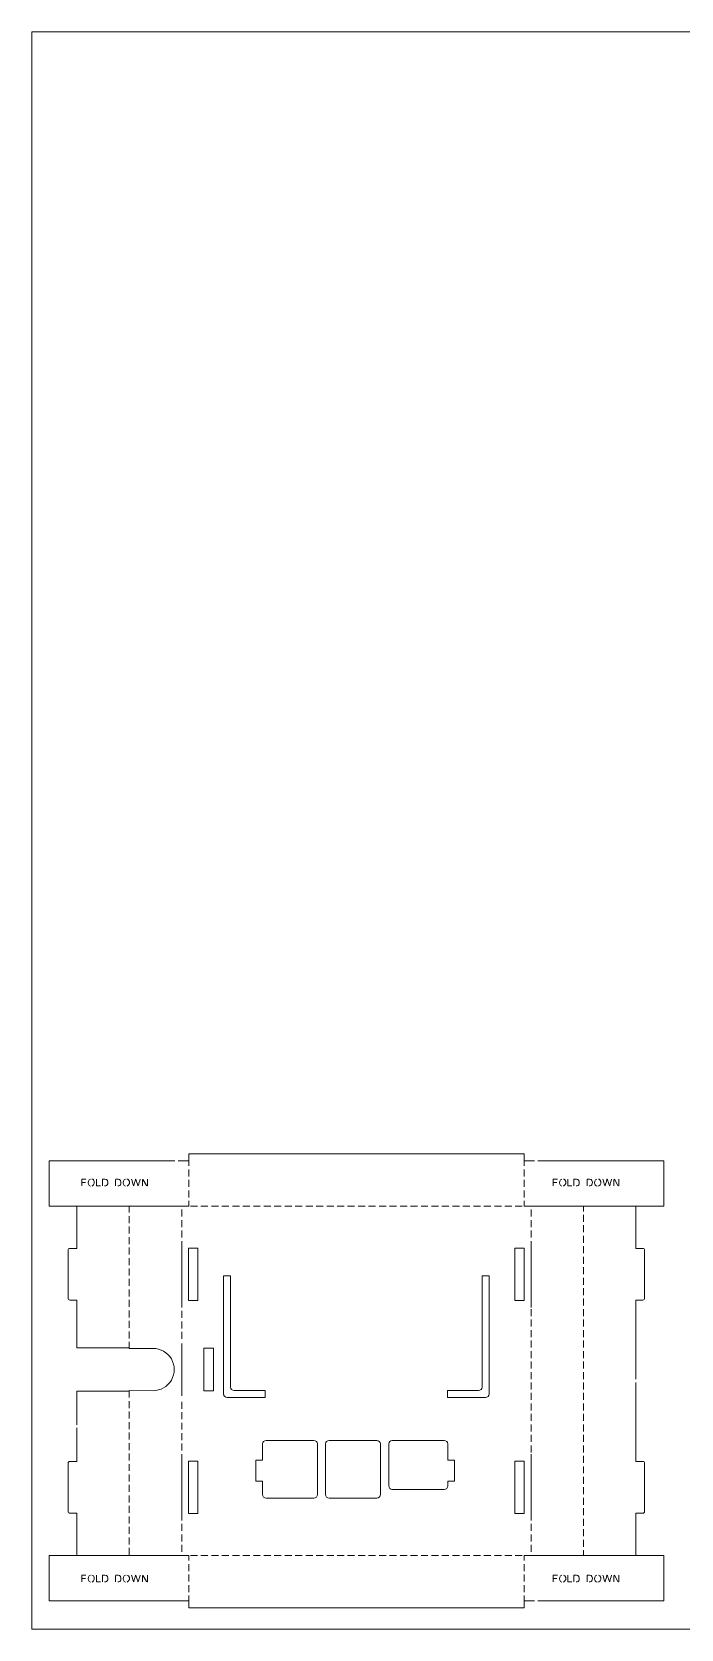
# Model space of a CAD drawing. Header units: inches. Extents: x -9 to 103, y -37 to 9.
# Drawn here: x -9 to 9.58, y -36.72 to 9 of the extents above; entities that cross this region are included whole.
import ezdxf

# ---------------------------------------------------------------- set-up
doc = ezdxf.new("R2010")
doc.units = ezdxf.units.IN
doc.header["$MEASUREMENT"] = 0
doc.layers.add('Layer 2', color=7, linetype='Continuous', true_color=0xffffff)

msp = doc.modelspace()

# ---------------------------------------------------------------- linework, layer by layer
at = {"layer": 'Layer 2', "color": 1, "lineweight": 0, "true_color": 0xff0000}
msp.add_lwpolyline([(-9, -36.72), (36.72, -36.72), (36.72, 9), (-9, 9), (-9, -36.72)], close=True, dxfattribs=at)
for points in [[(-8.51, -23.313), (-8.51, -23.313), (-4.91, -23.313), (-4.91, -23.313)], [(-8.51, -24.612), (-8.51, -24.612), (-8.51, -23.313), (-8.51, -23.313)], [(-4.81, -23.313), (-4.81, -23.313), (-4.51, -23.313), (-4.51, -23.313)], [(-4.51, -23.313), (-4.51, -23.313), (-4.51, -23.112), (-4.51, -23.112)], [(-4.51, -23.112), (-4.51, -23.112), (5.088, -23.112), (5.088, -23.112)], [(-4.51, -23.462), (-4.51, -23.462), (-4.51, -23.313), (-4.51, -23.313)], [(5.088, -23.312), (5.088, -23.312), (5.088, -23.112), (5.088, -23.112)], [(5.088, -23.462), (5.088, -23.462), (5.088, -23.313), (5.088, -23.313)], [(5.088, -23.313), (5.088, -23.313), (5.387, -23.313), (5.387, -23.313)], [(5.488, -23.313), (5.488, -23.313), (9.087, -23.313), (9.087, -23.313)], [(9.087, -23.313), (9.087, -23.313), (9.087, -24.612), (9.087, -24.612)], [(-4.51, -23.762), (-4.51, -23.762), (-4.51, -23.562), (-4.51, -23.562)], [(5.088, -23.762), (5.088, -23.762), (5.088, -23.562), (5.088, -23.562)], [(-7.469, -23.935), (-7.5, -23.935), (-7.531, -23.935), (-7.562, -23.935)], [(-4.51, -24.062), (-4.51, -24.062), (-4.51, -23.862), (-4.51, -23.862)], [(-4.51, -24.362), (-4.51, -24.362), (-4.51, -24.162), (-4.51, -24.162)], [(5.088, -24.062), (5.088, -24.062), (5.088, -23.862), (5.088, -23.862)], [(5.088, -24.362), (5.088, -24.362), (5.088, -24.162), (5.088, -24.162)], [(6.027, -23.935), (5.996, -23.935), (5.965, -23.935), (5.934, -23.935)], [(-8.51, -24.612), (-8.51, -24.612), (-4.51, -24.612), (-4.51, -24.612)], [(-7.713, -24.612), (-7.713, -24.612), (-7.713, -25.822), (-7.713, -25.822)], [(-6.213, -24.799), (-6.213, -24.799), (-6.213, -24.612), (-6.213, -24.612)], [(-6.21, -24.612), (-6.21, -24.612), (-6.211, -24.612), (-6.211, -24.612)], [(-4.51, -24.612), (-4.51, -24.612), (-4.51, -24.462), (-4.51, -24.462)], [(-4.461, -24.612), (-4.461, -24.612), (-4.261, -24.612), (-4.261, -24.612)], [(-4.161, -24.612), (-4.161, -24.612), (-3.961, -24.612), (-3.961, -24.612)], [(-3.861, -24.612), (-3.861, -24.612), (-3.661, -24.612), (-3.661, -24.612)], [(-3.561, -24.612), (-3.561, -24.612), (-3.361, -24.612), (-3.361, -24.612)], [(-3.261, -24.612), (-3.261, -24.612), (-3.061, -24.612), (-3.061, -24.612)], [(-2.961, -24.612), (-2.961, -24.612), (-2.761, -24.612), (-2.761, -24.612)], [(-2.661, -24.612), (-2.661, -24.612), (-2.461, -24.612), (-2.461, -24.612)], [(-2.361, -24.612), (-2.361, -24.612), (-2.161, -24.612), (-2.161, -24.612)], [(-2.061, -24.612), (-2.061, -24.612), (-1.861, -24.612), (-1.861, -24.612)], [(-1.761, -24.612), (-1.761, -24.612), (-1.561, -24.612), (-1.561, -24.612)], [(-1.461, -24.612), (-1.461, -24.612), (-1.261, -24.612), (-1.261, -24.612)], [(-1.161, -24.612), (-1.161, -24.612), (-0.961, -24.612), (-0.961, -24.612)], [(-0.861, -24.612), (-0.861, -24.612), (-0.661, -24.612), (-0.661, -24.612)], [(-0.561, -24.612), (-0.561, -24.612), (-0.361, -24.612), (-0.361, -24.612)], [(-0.261, -24.612), (-0.261, -24.612), (-0.061, -24.612), (-0.061, -24.612)], [(0.039, -24.612), (0.039, -24.612), (0.239, -24.612), (0.239, -24.612)], [(0.339, -24.612), (0.339, -24.612), (0.539, -24.612), (0.539, -24.612)], [(0.639, -24.612), (0.639, -24.612), (0.839, -24.612), (0.839, -24.612)], [(0.939, -24.612), (0.939, -24.612), (1.139, -24.612), (1.139, -24.612)], [(1.239, -24.612), (1.239, -24.612), (1.439, -24.612), (1.439, -24.612)], [(1.539, -24.612), (1.539, -24.612), (1.739, -24.612), (1.739, -24.612)], [(1.839, -24.612), (1.839, -24.612), (2.039, -24.612), (2.039, -24.612)], [(2.139, -24.612), (2.139, -24.612), (2.339, -24.612), (2.339, -24.612)], [(2.439, -24.612), (2.439, -24.612), (2.639, -24.612), (2.639, -24.612)], [(2.739, -24.612), (2.739, -24.612), (2.939, -24.612), (2.939, -24.612)], [(3.039, -24.612), (3.039, -24.612), (3.239, -24.612), (3.239, -24.612)], [(3.339, -24.612), (3.339, -24.612), (3.539, -24.612), (3.539, -24.612)], [(3.639, -24.612), (3.639, -24.612), (3.839, -24.612), (3.839, -24.612)], [(3.939, -24.612), (3.939, -24.612), (4.139, -24.612), (4.139, -24.612)], [(4.239, -24.612), (4.239, -24.612), (4.439, -24.612), (4.439, -24.612)], [(4.539, -24.612), (4.539, -24.612), (4.739, -24.612), (4.739, -24.612)], [(4.839, -24.612), (4.839, -24.612), (5.039, -24.612), (5.039, -24.612)], [(5.088, -24.612), (5.088, -24.612), (5.088, -24.462), (5.088, -24.462)], [(5.088, -24.612), (5.088, -24.612), (9.087, -24.612), (9.087, -24.612)], [(6.787, -24.612), (6.787, -24.612), (6.788, -24.612), (6.788, -24.612)], [(6.79, -24.762), (6.79, -24.762), (6.79, -24.612), (6.79, -24.612)], [(8.29, -24.612), (8.29, -24.612), (8.29, -25.822), (8.29, -25.822)], [(-6.213, -25.099), (-6.213, -25.099), (-6.213, -24.899), (-6.213, -24.899)], [(-4.711, -24.912), (-4.711, -24.912), (-4.711, -24.712), (-4.711, -24.712)], [(-4.711, -25.212), (-4.711, -25.212), (-4.711, -25.012), (-4.711, -25.012)], [(5.289, -24.912), (5.289, -24.912), (5.289, -24.712), (5.289, -24.712)], [(5.289, -25.212), (5.289, -25.212), (5.289, -25.012), (5.289, -25.012)], [(6.79, -25.062), (6.79, -25.062), (6.79, -24.862), (6.79, -24.862)], [(-6.213, -25.399), (-6.213, -25.399), (-6.213, -25.199), (-6.213, -25.199)], [(-6.213, -25.699), (-6.213, -25.699), (-6.213, -25.499), (-6.213, -25.499)], [(-4.711, -25.512), (-4.711, -25.512), (-4.711, -25.312), (-4.711, -25.312)], [(5.289, -25.512), (5.289, -25.512), (5.289, -25.312), (5.289, -25.312)], [(6.79, -25.362), (6.79, -25.362), (6.79, -25.162), (6.79, -25.162)], [(6.79, -25.662), (6.79, -25.662), (6.79, -25.462), (6.79, -25.462)], [(-7.963, -27.252), (-7.963, -27.252), (-7.963, -25.872), (-7.963, -25.872)], [(-7.913, -25.822), (-7.913, -25.822), (-7.713, -25.822), (-7.713, -25.822)], [(-6.213, -25.999), (-6.213, -25.999), (-6.213, -25.799), (-6.213, -25.799)], [(-4.711, -25.612), (-4.711, -25.612), (-4.711, -27.512), (-4.711, -27.512)], [(-4.25, -25.812), (-4.25, -25.812), (-4.52, -25.812), (-4.52, -25.812)], [(-4.52, -25.812), (-4.52, -25.812), (-4.52, -27.312), (-4.52, -27.312)], [(-4.25, -27.312), (-4.25, -27.312), (-4.25, -25.812), (-4.25, -25.812)], [(5.097, -25.812), (5.097, -25.812), (4.827, -25.812), (4.827, -25.812)], [(4.827, -27.312), (4.827, -27.312), (4.827, -25.812), (4.827, -25.812)], [(5.097, -25.812), (5.097, -25.812), (5.097, -27.312), (5.097, -27.312)], [(5.289, -25.612), (5.289, -25.612), (5.289, -27.512), (5.289, -27.512)], [(6.79, -25.962), (6.79, -25.962), (6.79, -25.762), (6.79, -25.762)], [(8.489, -25.822), (8.489, -25.822), (8.29, -25.822), (8.29, -25.822)], [(8.54, -27.252), (8.54, -27.252), (8.54, -25.872), (8.54, -25.872)], [(-6.213, -26.299), (-6.213, -26.299), (-6.213, -26.099), (-6.213, -26.099)], [(-6.213, -26.599), (-6.213, -26.599), (-6.213, -26.399), (-6.213, -26.399)], [(6.79, -26.262), (6.79, -26.262), (6.79, -26.062), (6.79, -26.062)], [(6.79, -26.562), (6.79, -26.562), (6.79, -26.362), (6.79, -26.362)], [(-6.213, -26.899), (-6.213, -26.899), (-6.213, -26.699), (-6.213, -26.699)], [(-3.511, -26.612), (-3.511, -26.612), (-3.311, -26.612), (-3.311, -26.612)], [(-3.511, -26.612), (-3.511, -26.612), (-3.511, -29.991), (-3.511, -29.991)], [(-3.311, -29.791), (-3.311, -29.791), (-3.311, -26.612), (-3.311, -26.612)], [(3.889, -26.612), (3.889, -26.612), (4.088, -26.612), (4.088, -26.612)], [(3.889, -26.612), (3.889, -26.612), (3.889, -29.791), (3.889, -29.791)], [(4.088, -29.991), (4.088, -29.991), (4.088, -26.612), (4.088, -26.612)], [(6.79, -26.862), (6.79, -26.862), (6.79, -26.662), (6.79, -26.662)], [(6.79, -27.162), (6.79, -27.162), (6.79, -26.962), (6.79, -26.962)], [(-7.713, -27.302), (-7.713, -27.302), (-7.913, -27.302), (-7.913, -27.302)], [(-7.713, -27.302), (-7.713, -27.302), (-7.713, -28.674), (-7.713, -28.674)], [(-6.213, -27.199), (-6.213, -27.199), (-6.213, -26.999), (-6.213, -26.999)], [(-6.213, -27.499), (-6.213, -27.499), (-6.213, -27.299), (-6.213, -27.299)], [(-4.52, -27.312), (-4.52, -27.312), (-4.25, -27.312), (-4.25, -27.312)], [(4.827, -27.312), (4.827, -27.312), (5.097, -27.312), (5.097, -27.312)], [(6.79, -27.462), (6.79, -27.462), (6.79, -27.262), (6.79, -27.262)], [(8.29, -27.302), (8.29, -27.302), (8.29, -29.562), (8.29, -29.562)], [(8.29, -27.302), (8.29, -27.302), (8.489, -27.302), (8.489, -27.302)], [(-6.213, -27.799), (-6.213, -27.799), (-6.213, -27.599), (-6.213, -27.599)], [(-4.711, -27.812), (-4.711, -27.812), (-4.711, -27.612), (-4.711, -27.612)], [(5.289, -27.762), (5.289, -27.762), (5.289, -27.562), (5.289, -27.562)], [(5.289, -28.062), (5.289, -28.062), (5.289, -27.862), (5.289, -27.862)], [(6.79, -27.762), (6.79, -27.762), (6.79, -27.562), (6.79, -27.562)], [(6.79, -28.062), (6.79, -28.062), (6.79, -27.862), (6.79, -27.862)], [(-6.213, -28.099), (-6.213, -28.099), (-6.213, -27.899), (-6.213, -27.899)], [(-6.213, -28.399), (-6.213, -28.399), (-6.213, -28.199), (-6.213, -28.199)], [(-4.711, -28.112), (-4.711, -28.112), (-4.711, -27.912), (-4.711, -27.912)], [(-4.711, -28.412), (-4.711, -28.412), (-4.711, -28.212), (-4.711, -28.212)], [(5.289, -28.362), (5.289, -28.362), (5.289, -28.162), (5.289, -28.162)], [(6.79, -28.362), (6.79, -28.362), (6.79, -28.162), (6.79, -28.162)], [(-6.213, -28.674), (-6.213, -28.674), (-7.713, -28.674), (-7.713, -28.674)], [(-6.213, -28.686), (-6.213, -28.686), (-6.213, -28.499), (-6.213, -28.499)], [(-5.531, -28.686), (-5.531, -28.686), (-6.213, -28.686), (-6.213, -28.686)], [(-4.711, -30.041), (-4.711, -30.041), (-4.711, -28.541), (-4.711, -28.541)], [(-4.074, -28.681), (-4.074, -28.681), (-4.074, -29.901), (-4.074, -29.901)], [(-4.074, -28.681), (-4.074, -28.681), (-3.799, -28.681), (-3.799, -28.681)], [(-3.799, -28.681), (-3.799, -28.681), (-3.799, -29.901), (-3.799, -29.901)], [(5.289, -28.662), (5.289, -28.662), (5.289, -28.462), (5.289, -28.462)], [(5.289, -28.962), (5.289, -28.962), (5.289, -28.762), (5.289, -28.762)], [(6.79, -28.662), (6.79, -28.662), (6.79, -28.462), (6.79, -28.462)], [(6.79, -28.962), (6.79, -28.962), (6.79, -28.762), (6.79, -28.762)], [(5.289, -29.262), (5.289, -29.262), (5.289, -29.062), (5.289, -29.062)], [(6.79, -29.262), (6.79, -29.262), (6.79, -29.062), (6.79, -29.062)], [(5.289, -29.562), (5.289, -29.562), (5.289, -29.362), (5.289, -29.362)], [(5.289, -29.862), (5.289, -29.862), (5.289, -29.662), (5.289, -29.662)], [(6.79, -29.562), (6.79, -29.562), (6.79, -29.362), (6.79, -29.362)], [(6.79, -29.862), (6.79, -29.862), (6.79, -29.662), (6.79, -29.662)], [(8.29, -29.662), (8.29, -29.662), (8.29, -31.922), (8.29, -31.922)], [(-7.712, -29.909), (-7.712, -29.909), (-7.712, -30.872), (-7.712, -30.872)], [(-7.712, -29.909), (-7.712, -29.909), (-6.213, -29.909), (-6.213, -29.909)], [(-6.213, -29.895), (-6.213, -29.895), (-5.531, -29.896), (-5.531, -29.896)], [(-6.213, -30.095), (-6.213, -30.095), (-6.213, -29.895), (-6.213, -29.895)], [(-3.799, -29.901), (-3.799, -29.901), (-4.074, -29.901), (-4.074, -29.901)], [(-3.511, -29.991), (-3.511, -30.046), (-3.467, -30.091), (-3.411, -30.091)], [(-2.32, -30.091), (-2.32, -30.091), (-3.411, -30.091), (-3.411, -30.091)], [(-3.311, -29.791), (-3.311, -29.846), (-3.267, -29.891), (-3.211, -29.891)], [(-3.211, -29.891), (-3.211, -29.891), (-2.32, -29.891), (-2.32, -29.891)], [(-2.32, -30.091), (-2.32, -30.091), (-2.32, -29.891), (-2.32, -29.891)], [(2.897, -29.891), (2.897, -29.891), (3.789, -29.891), (3.789, -29.891)], [(2.897, -29.891), (2.897, -29.891), (2.897, -30.091), (2.897, -30.091)], [(3.989, -30.091), (3.989, -30.091), (2.897, -30.091), (2.897, -30.091)], [(3.789, -29.891), (3.844, -29.891), (3.889, -29.846), (3.889, -29.791)], [(3.989, -30.091), (4.044, -30.091), (4.088, -30.046), (4.088, -29.991)], [(5.289, -30.162), (5.289, -30.162), (5.289, -29.962), (5.289, -29.962)], [(6.79, -30.162), (6.79, -30.162), (6.79, -29.962), (6.79, -29.962)], [(-6.213, -30.395), (-6.213, -30.395), (-6.213, -30.195), (-6.213, -30.195)], [(-6.213, -30.695), (-6.213, -30.695), (-6.213, -30.495), (-6.213, -30.495)], [(-4.711, -30.412), (-4.711, -30.412), (-4.711, -30.212), (-4.711, -30.212)], [(-4.711, -30.712), (-4.711, -30.712), (-4.711, -30.512), (-4.711, -30.512)], [(5.289, -30.462), (5.289, -30.462), (5.289, -30.262), (5.289, -30.262)], [(5.289, -30.762), (5.289, -30.762), (5.289, -30.562), (5.289, -30.562)], [(6.79, -30.462), (6.79, -30.462), (6.79, -30.262), (6.79, -30.262)], [(6.79, -30.762), (6.79, -30.762), (6.79, -30.562), (6.79, -30.562)], [(-7.712, -30.959), (-7.712, -30.959), (-7.712, -31.922), (-7.712, -31.922)], [(-6.213, -30.995), (-6.213, -30.995), (-6.213, -30.795), (-6.213, -30.795)], [(-4.711, -31.012), (-4.711, -31.012), (-4.711, -30.812), (-4.711, -30.812)], [(5.289, -31.062), (5.289, -31.062), (5.289, -30.862), (5.289, -30.862)], [(6.79, -31.062), (6.79, -31.062), (6.79, -30.862), (6.79, -30.862)], [(-6.213, -31.295), (-6.213, -31.295), (-6.213, -31.095), (-6.213, -31.095)], [(-6.213, -31.595), (-6.213, -31.595), (-6.213, -31.395), (-6.213, -31.395)], [(-4.711, -31.312), (-4.711, -31.312), (-4.711, -31.112), (-4.711, -31.112)], [(-4.711, -31.612), (-4.711, -31.612), (-4.711, -31.412), (-4.711, -31.412)], [(-2.396, -31.42), (-2.396, -31.42), (-2.396, -31.882), (-2.396, -31.882)], [(-2.296, -31.32), (-2.296, -31.32), (-0.926, -31.32), (-0.926, -31.32)], [(-0.826, -32.87), (-0.826, -32.87), (-0.826, -31.42), (-0.826, -31.42)], [(-0.595, -31.42), (-0.595, -31.42), (-0.595, -32.87), (-0.595, -32.87)], [(-0.495, -31.32), (-0.495, -31.32), (0.875, -31.32), (0.875, -31.32)], [(0.975, -32.87), (0.975, -32.87), (0.975, -31.42), (0.975, -31.42)], [(1.316, -31.322), (1.261, -31.322), (1.216, -31.367), (1.216, -31.422)], [(1.216, -31.422), (1.216, -31.422), (1.216, -32.622), (1.216, -32.622)], [(1.316, -31.322), (1.316, -31.322), (2.804, -31.322), (2.804, -31.322)], [(2.904, -31.422), (2.904, -31.367), (2.86, -31.322), (2.804, -31.322)], [(2.904, -31.882), (2.904, -31.882), (2.904, -31.422), (2.904, -31.422)], [(5.289, -31.362), (5.289, -31.362), (5.289, -31.162), (5.289, -31.162)], [(5.289, -31.662), (5.289, -31.662), (5.289, -31.462), (5.289, -31.462)], [(6.79, -31.362), (6.79, -31.362), (6.79, -31.162), (6.79, -31.162)], [(6.79, -31.662), (6.79, -31.662), (6.79, -31.462), (6.79, -31.462)], [(-7.962, -33.352), (-7.962, -33.352), (-7.962, -31.972), (-7.962, -31.972)], [(-7.912, -31.922), (-7.912, -31.922), (-7.712, -31.922), (-7.712, -31.922)], [(-6.213, -31.895), (-6.213, -31.895), (-6.213, -31.695), (-6.213, -31.695)], [(-6.213, -32.195), (-6.213, -32.195), (-6.213, -31.995), (-6.213, -31.995)], [(-4.711, -31.712), (-4.711, -31.712), (-4.711, -33.612), (-4.711, -33.612)], [(-4.25, -31.912), (-4.25, -31.912), (-4.52, -31.912), (-4.52, -31.912)], [(-4.52, -33.412), (-4.52, -33.412), (-4.52, -31.912), (-4.52, -31.912)], [(-4.25, -33.412), (-4.25, -33.412), (-4.25, -31.912), (-4.25, -31.912)], [(-2.589, -31.882), (-2.589, -31.882), (-2.589, -32.485), (-2.589, -32.485)], [(-2.589, -31.882), (-2.589, -31.882), (-2.396, -31.882), (-2.396, -31.882)], [(2.904, -31.882), (2.904, -31.882), (3.097, -31.882), (3.097, -31.882)], [(3.097, -32.485), (3.097, -32.485), (3.097, -31.882), (3.097, -31.882)], [(5.097, -31.912), (5.097, -31.912), (4.827, -31.912), (4.827, -31.912)], [(4.827, -33.412), (4.827, -33.412), (4.827, -31.912), (4.827, -31.912)], [(5.097, -31.912), (5.097, -31.912), (5.097, -33.412), (5.097, -33.412)], [(5.289, -31.712), (5.289, -31.712), (5.289, -33.612), (5.289, -33.612)], [(6.79, -31.962), (6.79, -31.962), (6.79, -31.762), (6.79, -31.762)], [(8.489, -31.922), (8.489, -31.922), (8.29, -31.922), (8.29, -31.922)], [(8.54, -33.352), (8.54, -33.352), (8.54, -31.972), (8.54, -31.972)], [(-6.213, -32.495), (-6.213, -32.495), (-6.213, -32.295), (-6.213, -32.295)], [(6.79, -32.262), (6.79, -32.262), (6.79, -32.062), (6.79, -32.062)], [(6.79, -32.562), (6.79, -32.562), (6.79, -32.362), (6.79, -32.362)], [(-6.213, -32.795), (-6.213, -32.795), (-6.213, -32.595), (-6.213, -32.595)], [(-6.213, -33.095), (-6.213, -33.095), (-6.213, -32.895), (-6.213, -32.895)], [(-2.396, -32.485), (-2.396, -32.485), (-2.589, -32.485), (-2.589, -32.485)], [(-2.396, -32.485), (-2.396, -32.485), (-2.396, -32.87), (-2.396, -32.87)], [(1.216, -32.622), (1.216, -32.677), (1.261, -32.722), (1.316, -32.722)], [(2.804, -32.722), (2.804, -32.722), (1.316, -32.722), (1.316, -32.722)], [(2.804, -32.722), (2.86, -32.722), (2.904, -32.677), (2.904, -32.622)], [(2.904, -32.622), (2.904, -32.622), (2.904, -32.485), (2.904, -32.485)], [(3.097, -32.485), (3.097, -32.485), (2.904, -32.485), (2.904, -32.485)], [(6.79, -32.862), (6.79, -32.862), (6.79, -32.662), (6.79, -32.662)], [(-6.213, -33.395), (-6.213, -33.395), (-6.213, -33.195), (-6.213, -33.195)], [(-0.926, -32.97), (-0.926, -32.97), (-2.296, -32.97), (-2.296, -32.97)], [(0.875, -32.97), (0.875, -32.97), (-0.495, -32.97), (-0.495, -32.97)], [(6.79, -33.162), (6.79, -33.162), (6.79, -32.962), (6.79, -32.962)], [(6.79, -33.462), (6.79, -33.462), (6.79, -33.262), (6.79, -33.262)], [(-7.712, -33.402), (-7.712, -33.402), (-7.912, -33.402), (-7.912, -33.402)], [(-7.712, -33.402), (-7.712, -33.402), (-7.712, -34.612), (-7.712, -34.612)], [(-6.213, -33.695), (-6.213, -33.695), (-6.213, -33.495), (-6.213, -33.495)], [(-6.213, -33.995), (-6.213, -33.995), (-6.213, -33.795), (-6.213, -33.795)], [(-4.711, -33.912), (-4.711, -33.912), (-4.711, -33.712), (-4.711, -33.712)], [(-4.52, -33.412), (-4.52, -33.412), (-4.25, -33.412), (-4.25, -33.412)], [(4.827, -33.412), (4.827, -33.412), (5.097, -33.412), (5.097, -33.412)], [(5.289, -33.912), (5.289, -33.912), (5.289, -33.712), (5.289, -33.712)], [(6.79, -33.762), (6.79, -33.762), (6.79, -33.562), (6.79, -33.562)], [(8.289, -33.402), (8.289, -33.402), (8.289, -34.612), (8.289, -34.612)], [(8.289, -33.402), (8.289, -33.402), (8.489, -33.402), (8.489, -33.402)], [(-6.213, -34.295), (-6.213, -34.295), (-6.213, -34.095), (-6.213, -34.095)], [(-4.711, -34.212), (-4.711, -34.212), (-4.711, -34.012), (-4.711, -34.012)], [(5.289, -34.212), (5.289, -34.212), (5.289, -34.012), (5.289, -34.012)], [(6.79, -34.062), (6.79, -34.062), (6.79, -33.862), (6.79, -33.862)], [(6.79, -34.362), (6.79, -34.362), (6.79, -34.162), (6.79, -34.162)], [(-8.51, -34.612), (-8.51, -34.612), (-4.51, -34.612), (-4.51, -34.612)], [(-8.51, -34.612), (-8.51, -34.612), (-8.51, -35.911), (-8.51, -35.911)], [(-6.213, -34.595), (-6.213, -34.595), (-6.213, -34.395), (-6.213, -34.395)], [(-4.712, -34.612), (-4.712, -34.612), (-4.711, -34.612), (-4.711, -34.612)], [(-4.711, -34.512), (-4.711, -34.512), (-4.711, -34.312), (-4.711, -34.312)], [(-4.51, -34.761), (-4.51, -34.761), (-4.51, -34.612), (-4.51, -34.612)], [(-4.461, -34.612), (-4.461, -34.612), (-4.261, -34.612), (-4.261, -34.612)], [(-4.161, -34.612), (-4.161, -34.612), (-3.961, -34.612), (-3.961, -34.612)], [(-3.861, -34.612), (-3.861, -34.612), (-3.661, -34.612), (-3.661, -34.612)], [(-3.561, -34.612), (-3.561, -34.612), (-3.361, -34.612), (-3.361, -34.612)], [(-3.261, -34.612), (-3.261, -34.612), (-3.061, -34.612), (-3.061, -34.612)], [(-2.961, -34.612), (-2.961, -34.612), (-2.761, -34.612), (-2.761, -34.612)], [(-2.661, -34.612), (-2.661, -34.612), (-2.461, -34.612), (-2.461, -34.612)], [(-2.361, -34.612), (-2.361, -34.612), (-2.161, -34.612), (-2.161, -34.612)], [(-2.061, -34.612), (-2.061, -34.612), (-1.861, -34.612), (-1.861, -34.612)], [(-1.761, -34.612), (-1.761, -34.612), (-1.561, -34.612), (-1.561, -34.612)], [(-1.461, -34.612), (-1.461, -34.612), (-1.261, -34.612), (-1.261, -34.612)], [(-1.161, -34.612), (-1.161, -34.612), (-0.961, -34.612), (-0.961, -34.612)], [(-0.861, -34.612), (-0.861, -34.612), (-0.661, -34.612), (-0.661, -34.612)], [(-0.561, -34.612), (-0.561, -34.612), (-0.361, -34.612), (-0.361, -34.612)], [(-0.261, -34.612), (-0.261, -34.612), (-0.061, -34.612), (-0.061, -34.612)], [(0.039, -34.612), (0.039, -34.612), (0.239, -34.612), (0.239, -34.612)], [(0.339, -34.612), (0.339, -34.612), (0.539, -34.612), (0.539, -34.612)], [(0.639, -34.612), (0.639, -34.612), (0.839, -34.612), (0.839, -34.612)], [(0.939, -34.612), (0.939, -34.612), (1.139, -34.612), (1.139, -34.612)], [(1.239, -34.612), (1.239, -34.612), (1.439, -34.612), (1.439, -34.612)], [(1.539, -34.612), (1.539, -34.612), (1.739, -34.612), (1.739, -34.612)], [(1.839, -34.612), (1.839, -34.612), (2.039, -34.612), (2.039, -34.612)], [(2.139, -34.612), (2.139, -34.612), (2.339, -34.612), (2.339, -34.612)], [(2.439, -34.612), (2.439, -34.612), (2.639, -34.612), (2.639, -34.612)], [(2.739, -34.612), (2.739, -34.612), (2.939, -34.612), (2.939, -34.612)], [(3.039, -34.612), (3.039, -34.612), (3.239, -34.612), (3.239, -34.612)], [(3.339, -34.612), (3.339, -34.612), (3.539, -34.612), (3.539, -34.612)], [(3.639, -34.612), (3.639, -34.612), (3.839, -34.612), (3.839, -34.612)], [(3.939, -34.612), (3.939, -34.612), (4.139, -34.612), (4.139, -34.612)], [(4.239, -34.612), (4.239, -34.612), (4.439, -34.612), (4.439, -34.612)], [(4.539, -34.612), (4.539, -34.612), (4.739, -34.612), (4.739, -34.612)], [(4.839, -34.612), (4.839, -34.612), (5.039, -34.612), (5.039, -34.612)], [(5.088, -34.612), (5.088, -34.612), (9.087, -34.612), (9.087, -34.612)], [(5.088, -34.761), (5.088, -34.761), (5.088, -34.612), (5.088, -34.612)], [(5.288, -34.612), (5.288, -34.612), (5.289, -34.612), (5.289, -34.612)], [(5.289, -34.612), (5.289, -34.612), (5.288, -34.612), (5.288, -34.612)], [(5.289, -34.512), (5.289, -34.512), (5.289, -34.312), (5.289, -34.312)], [(6.79, -34.612), (6.79, -34.612), (6.79, -34.462), (6.79, -34.462)], [(9.087, -35.911), (9.087, -35.911), (9.087, -34.612), (9.087, -34.612)], [(-4.51, -35.061), (-4.51, -35.061), (-4.51, -34.861), (-4.51, -34.861)], [(-4.51, -35.361), (-4.51, -35.361), (-4.51, -35.161), (-4.51, -35.161)], [(5.088, -35.061), (5.088, -35.061), (5.088, -34.861), (5.088, -34.861)], [(5.088, -35.361), (5.088, -35.361), (5.088, -35.161), (5.088, -35.161)], [(-7.469, -35.271), (-7.5, -35.271), (-7.531, -35.271), (-7.562, -35.271)], [(-4.51, -35.661), (-4.51, -35.661), (-4.51, -35.461), (-4.51, -35.461)], [(5.088, -35.661), (5.088, -35.661), (5.088, -35.461), (5.088, -35.461)], [(6.027, -35.271), (5.996, -35.271), (5.965, -35.271), (5.934, -35.271)], [(-8.51, -35.911), (-8.51, -35.911), (-4.51, -35.911), (-4.51, -35.911)], [(-4.51, -35.911), (-4.51, -35.911), (-4.51, -35.761), (-4.51, -35.761)], [(-4.51, -35.911), (-4.51, -35.911), (-4.51, -36.112), (-4.51, -36.112)], [(-4.51, -36.112), (-4.51, -36.112), (5.088, -36.112), (5.088, -36.112)], [(5.088, -35.911), (5.088, -35.911), (5.088, -35.761), (5.088, -35.761)], [(5.088, -35.911), (5.088, -35.911), (5.088, -36.112), (5.088, -36.112)], [(5.088, -35.911), (5.088, -35.911), (5.387, -35.911), (5.387, -35.911)], [(5.488, -35.911), (5.488, -35.911), (9.087, -35.911), (9.087, -35.911)]]:
    msp.add_open_spline(points, degree=3, dxfattribs=at)
for points, knots in [([(-7.573, -24.035), (-7.573, -23.972), (-7.573, -23.91), (-7.573, -23.847), (-7.573, -23.847), (-7.573, -23.839), (-7.568, -23.84), (-7.562, -23.84), (-7.562, -23.84), (-7.526, -23.84), (-7.49, -23.84), (-7.453, -23.84)], [0, 0, 0, 0, 0.25, 0.25, 0.25, 0.25, 0.5, 0.5, 0.5, 0.5, 1, 1, 1, 1]), ([(-7.321, -24.037), (-7.348, -24.031), (-7.373, -24.011), (-7.384, -23.984), (-7.384, -23.984), (-7.405, -23.934), (-7.383, -23.857), (-7.328, -23.839)], [0, 0, 0, 0, 0.333333, 0.333333, 0.333333, 0.333333, 1, 1, 1, 1]), ([(-7.282, -23.837), (-7.265, -23.841), (-7.249, -23.848), (-7.237, -23.862), (-7.237, -23.862), (-7.192, -23.915), (-7.207, -24.015), (-7.278, -24.037)], [0, 0, 0, 0, 0.333333, 0.333333, 0.333333, 0.333333, 1, 1, 1, 1]), ([(-7.15, -23.839), (-7.15, -23.9), (-7.15, -23.96), (-7.15, -24.021), (-7.15, -24.021), (-7.15, -24.03), (-7.151, -24.036), (-7.14, -24.036), (-7.14, -24.036), (-7.107, -24.035), (-7.074, -24.035), (-7.04, -24.035)], [0, 0, 0, 0, 0.25, 0.25, 0.25, 0.25, 0.5, 0.5, 0.5, 0.5, 1, 1, 1, 1]), ([(-6.918, -24.034), (-6.871, -24.034), (-6.841, -24.018), (-6.83, -23.971), (-6.83, -23.971), (-6.816, -23.908), (-6.837, -23.842), (-6.909, -23.841), (-6.909, -23.841), (-6.929, -23.841), (-6.948, -23.841), (-6.967, -23.84), (-6.967, -23.84), (-6.98, -23.84), (-6.978, -23.847), (-6.978, -23.858), (-6.978, -23.858), (-6.978, -23.915), (-6.978, -23.973), (-6.978, -24.03)], [0, 0, 0, 0, 0.166667, 0.166667, 0.166667, 0.166667, 0.333333, 0.333333, 0.333333, 0.333333, 0.5, 0.5, 0.5, 0.5, 0.666667, 0.666667, 0.666667, 0.666667, 1, 1, 1, 1]), ([(-6.542, -24.034), (-6.495, -24.034), (-6.465, -24.018), (-6.454, -23.971), (-6.454, -23.971), (-6.44, -23.908), (-6.461, -23.842), (-6.533, -23.841), (-6.533, -23.841), (-6.553, -23.841), (-6.572, -23.841), (-6.592, -23.84), (-6.592, -23.84), (-6.605, -23.84), (-6.603, -23.847), (-6.603, -23.858), (-6.603, -23.858), (-6.603, -23.915), (-6.603, -23.973), (-6.603, -24.03)], [0, 0, 0, 0, 0.166667, 0.166667, 0.166667, 0.166667, 0.333333, 0.333333, 0.333333, 0.333333, 0.5, 0.5, 0.5, 0.5, 0.666667, 0.666667, 0.666667, 0.666667, 1, 1, 1, 1]), ([(-6.318, -24.037), (-6.345, -24.031), (-6.37, -24.011), (-6.381, -23.984), (-6.381, -23.984), (-6.402, -23.934), (-6.38, -23.857), (-6.325, -23.839)], [0, 0, 0, 0, 0.333333, 0.333333, 0.333333, 0.333333, 1, 1, 1, 1]), ([(-6.279, -23.837), (-6.261, -23.841), (-6.246, -23.848), (-6.234, -23.862), (-6.234, -23.862), (-6.189, -23.915), (-6.204, -24.015), (-6.275, -24.037)], [0, 0, 0, 0, 0.333333, 0.333333, 0.333333, 0.333333, 1, 1, 1, 1]), ([(-6.147, -23.844), (-6.13, -23.904), (-6.113, -23.963), (-6.097, -24.023), (-6.097, -24.023), (-6.093, -24.035), (-6.09, -24.032), (-6.087, -24.022), (-6.087, -24.022), (-6.069, -23.966), (-6.05, -23.91), (-6.032, -23.854), (-6.032, -23.854), (-6.028, -23.841), (-6.025, -23.843), (-6.021, -23.854), (-6.021, -23.854), (-6.002, -23.91), (-5.983, -23.966), (-5.965, -24.023), (-5.965, -24.023), (-5.961, -24.033), (-5.959, -24.036), (-5.955, -24.023), (-5.955, -24.023), (-5.937, -23.963), (-5.919, -23.903), (-5.901, -23.843)], [0, 0, 0, 0, 0.125, 0.125, 0.125, 0.125, 0.25, 0.25, 0.25, 0.25, 0.375, 0.375, 0.375, 0.375, 0.5, 0.5, 0.5, 0.5, 0.625, 0.625, 0.625, 0.625, 0.75, 0.75, 0.75, 0.75, 1, 1, 1, 1]), ([(-5.838, -24.034), (-5.838, -24.034), (-5.839, -23.857), (-5.839, -23.857), (-5.839, -23.857), (-5.839, -23.836), (-5.823, -23.837), (-5.812, -23.856), (-5.812, -23.856), (-5.812, -23.856), (-5.721, -24.019), (-5.721, -24.019), (-5.721, -24.019), (-5.71, -24.038), (-5.693, -24.039), (-5.694, -24.018), (-5.694, -24.018), (-5.694, -24.018), (-5.695, -23.841), (-5.695, -23.841)], [0, 0, 0, 0, 0.166667, 0.166667, 0.166667, 0.166667, 0.333333, 0.333333, 0.333333, 0.333333, 0.5, 0.5, 0.5, 0.5, 0.666667, 0.666667, 0.666667, 0.666667, 1, 1, 1, 1]), ([(5.923, -24.035), (5.923, -23.972), (5.923, -23.91), (5.923, -23.847), (5.923, -23.847), (5.923, -23.839), (5.928, -23.84), (5.934, -23.84), (5.934, -23.84), (5.971, -23.84), (6.007, -23.84), (6.043, -23.84)], [0, 0, 0, 0, 0.25, 0.25, 0.25, 0.25, 0.5, 0.5, 0.5, 0.5, 1, 1, 1, 1]), ([(6.175, -24.037), (6.148, -24.031), (6.123, -24.011), (6.113, -23.984), (6.113, -23.984), (6.091, -23.934), (6.114, -23.857), (6.169, -23.839)], [0, 0, 0, 0, 0.333333, 0.333333, 0.333333, 0.333333, 1, 1, 1, 1]), ([(6.215, -23.837), (6.232, -23.841), (6.247, -23.848), (6.259, -23.862), (6.259, -23.862), (6.305, -23.915), (6.289, -24.015), (6.218, -24.037)], [0, 0, 0, 0, 0.333333, 0.333333, 0.333333, 0.333333, 1, 1, 1, 1]), ([(6.346, -23.839), (6.346, -23.9), (6.346, -23.96), (6.346, -24.021), (6.346, -24.021), (6.346, -24.03), (6.346, -24.036), (6.356, -24.036), (6.356, -24.036), (6.389, -24.035), (6.423, -24.035), (6.456, -24.035)], [0, 0, 0, 0, 0.25, 0.25, 0.25, 0.25, 0.5, 0.5, 0.5, 0.5, 1, 1, 1, 1]), ([(6.579, -24.034), (6.626, -24.034), (6.655, -24.018), (6.666, -23.971), (6.666, -23.971), (6.681, -23.908), (6.659, -23.842), (6.587, -23.841), (6.587, -23.841), (6.568, -23.841), (6.548, -23.841), (6.529, -23.84), (6.529, -23.84), (6.516, -23.84), (6.518, -23.847), (6.518, -23.858), (6.518, -23.858), (6.518, -23.915), (6.518, -23.973), (6.518, -24.03)], [0, 0, 0, 0, 0.166667, 0.166667, 0.166667, 0.166667, 0.333333, 0.333333, 0.333333, 0.333333, 0.5, 0.5, 0.5, 0.5, 0.666667, 0.666667, 0.666667, 0.666667, 1, 1, 1, 1]), ([(6.955, -24.034), (7.001, -24.034), (7.031, -24.018), (7.042, -23.971), (7.042, -23.971), (7.056, -23.908), (7.035, -23.842), (6.963, -23.841), (6.963, -23.841), (6.944, -23.841), (6.924, -23.841), (6.905, -23.84), (6.905, -23.84), (6.892, -23.84), (6.894, -23.847), (6.894, -23.858), (6.894, -23.858), (6.894, -23.915), (6.894, -23.973), (6.894, -24.03)], [0, 0, 0, 0, 0.166667, 0.166667, 0.166667, 0.166667, 0.333333, 0.333333, 0.333333, 0.333333, 0.5, 0.5, 0.5, 0.5, 0.666667, 0.666667, 0.666667, 0.666667, 1, 1, 1, 1]), ([(7.178, -24.037), (7.151, -24.031), (7.126, -24.011), (7.116, -23.984), (7.116, -23.984), (7.094, -23.934), (7.117, -23.857), (7.172, -23.839)], [0, 0, 0, 0, 0.333333, 0.333333, 0.333333, 0.333333, 1, 1, 1, 1]), ([(7.218, -23.837), (7.235, -23.841), (7.25, -23.848), (7.262, -23.862), (7.262, -23.862), (7.308, -23.915), (7.292, -24.015), (7.221, -24.037)], [0, 0, 0, 0, 0.333333, 0.333333, 0.333333, 0.333333, 1, 1, 1, 1]), ([(7.349, -23.844), (7.366, -23.904), (7.383, -23.963), (7.4, -24.023), (7.4, -24.023), (7.403, -24.035), (7.406, -24.032), (7.409, -24.022), (7.409, -24.022), (7.428, -23.966), (7.446, -23.91), (7.464, -23.854), (7.464, -23.854), (7.468, -23.841), (7.472, -23.843), (7.475, -23.854), (7.475, -23.854), (7.494, -23.91), (7.513, -23.966), (7.532, -24.023), (7.532, -24.023), (7.535, -24.033), (7.538, -24.036), (7.542, -24.023), (7.542, -24.023), (7.56, -23.963), (7.578, -23.903), (7.596, -23.843)], [0, 0, 0, 0, 0.125, 0.125, 0.125, 0.125, 0.25, 0.25, 0.25, 0.25, 0.375, 0.375, 0.375, 0.375, 0.5, 0.5, 0.5, 0.5, 0.625, 0.625, 0.625, 0.625, 0.75, 0.75, 0.75, 0.75, 1, 1, 1, 1]), ([(7.659, -24.034), (7.659, -24.034), (7.657, -23.857), (7.657, -23.857), (7.657, -23.857), (7.657, -23.836), (7.673, -23.837), (7.684, -23.856), (7.684, -23.856), (7.684, -23.856), (7.776, -24.019), (7.776, -24.019), (7.776, -24.019), (7.786, -24.038), (7.803, -24.039), (7.803, -24.018), (7.803, -24.018), (7.803, -24.018), (7.801, -23.841), (7.801, -23.841)], [0, 0, 0, 0, 0.166667, 0.166667, 0.166667, 0.166667, 0.333333, 0.333333, 0.333333, 0.333333, 0.5, 0.5, 0.5, 0.5, 0.666667, 0.666667, 0.666667, 0.666667, 1, 1, 1, 1]), ([(-7.913, -25.822), (-7.927, -25.822), (-7.939, -25.827), (-7.949, -25.837), (-7.949, -25.837), (-7.958, -25.846), (-7.963, -25.859), (-7.963, -25.872)], [0, 0, 0, 0, 0.333333, 0.333333, 0.333333, 0.333333, 1, 1, 1, 1]), ([(8.489, -25.822), (8.503, -25.822), (8.515, -25.827), (8.525, -25.837), (8.525, -25.837), (8.534, -25.846), (8.54, -25.859), (8.54, -25.872)], [0, 0, 0, 0, 0.333333, 0.333333, 0.333333, 0.333333, 1, 1, 1, 1]), ([(-7.963, -27.252), (-7.963, -27.265), (-7.958, -27.278), (-7.949, -27.287), (-7.949, -27.287), (-7.939, -27.297), (-7.927, -27.302), (-7.913, -27.302)], [0, 0, 0, 0, 0.333333, 0.333333, 0.333333, 0.333333, 1, 1, 1, 1]), ([(8.54, -27.252), (8.54, -27.265), (8.534, -27.278), (8.525, -27.287), (8.525, -27.287), (8.515, -27.297), (8.503, -27.302), (8.489, -27.302)], [0, 0, 0, 0, 0.333333, 0.333333, 0.333333, 0.333333, 1, 1, 1, 1]), ([(-5.531, -29.896), (-5.315, -29.896), (-5.116, -29.781), (-5.008, -29.594), (-5.008, -29.594), (-4.899, -29.406), (-4.899, -29.176), (-5.008, -28.989), (-5.008, -28.989), (-5.116, -28.801), (-5.315, -28.686), (-5.531, -28.686)], [0, 0, 0, 0, 0.25, 0.25, 0.25, 0.25, 0.5, 0.5, 0.5, 0.5, 1, 1, 1, 1]), ([(-2.296, -31.32), (-2.323, -31.32), (-2.348, -31.33), (-2.367, -31.349), (-2.367, -31.349), (-2.386, -31.368), (-2.396, -31.393), (-2.396, -31.42)], [0, 0, 0, 0, 0.333333, 0.333333, 0.333333, 0.333333, 1, 1, 1, 1]), ([(-0.826, -31.42), (-0.826, -31.393), (-0.837, -31.368), (-0.856, -31.349), (-0.856, -31.349), (-0.874, -31.33), (-0.9, -31.32), (-0.926, -31.32)], [0, 0, 0, 0, 0.333333, 0.333333, 0.333333, 0.333333, 1, 1, 1, 1]), ([(-0.495, -31.32), (-0.521, -31.32), (-0.547, -31.33), (-0.566, -31.349), (-0.566, -31.349), (-0.584, -31.368), (-0.595, -31.393), (-0.595, -31.42)], [0, 0, 0, 0, 0.333333, 0.333333, 0.333333, 0.333333, 1, 1, 1, 1]), ([(0.975, -31.42), (0.975, -31.393), (0.965, -31.368), (0.946, -31.349), (0.946, -31.349), (0.927, -31.33), (0.902, -31.32), (0.875, -31.32)], [0, 0, 0, 0, 0.333333, 0.333333, 0.333333, 0.333333, 1, 1, 1, 1]), ([(-7.912, -31.922), (-7.926, -31.922), (-7.938, -31.927), (-7.948, -31.937), (-7.948, -31.937), (-7.957, -31.946), (-7.962, -31.959), (-7.962, -31.972)], [0, 0, 0, 0, 0.333333, 0.333333, 0.333333, 0.333333, 1, 1, 1, 1]), ([(8.489, -31.922), (8.503, -31.922), (8.515, -31.927), (8.525, -31.937), (8.525, -31.937), (8.534, -31.946), (8.54, -31.959), (8.54, -31.972)], [0, 0, 0, 0, 0.333333, 0.333333, 0.333333, 0.333333, 1, 1, 1, 1]), ([(-2.396, -32.87), (-2.396, -32.896), (-2.386, -32.922), (-2.367, -32.941), (-2.367, -32.941), (-2.348, -32.959), (-2.323, -32.97), (-2.296, -32.97)], [0, 0, 0, 0, 0.333333, 0.333333, 0.333333, 0.333333, 1, 1, 1, 1]), ([(-0.926, -32.97), (-0.9, -32.97), (-0.874, -32.959), (-0.856, -32.941), (-0.856, -32.941), (-0.837, -32.922), (-0.826, -32.896), (-0.826, -32.87)], [0, 0, 0, 0, 0.333333, 0.333333, 0.333333, 0.333333, 1, 1, 1, 1]), ([(-0.595, -32.87), (-0.595, -32.896), (-0.584, -32.922), (-0.566, -32.941), (-0.566, -32.941), (-0.547, -32.959), (-0.521, -32.97), (-0.495, -32.97)], [0, 0, 0, 0, 0.333333, 0.333333, 0.333333, 0.333333, 1, 1, 1, 1]), ([(0.875, -32.97), (0.902, -32.97), (0.927, -32.959), (0.946, -32.941), (0.946, -32.941), (0.965, -32.922), (0.975, -32.896), (0.975, -32.87)], [0, 0, 0, 0, 0.333333, 0.333333, 0.333333, 0.333333, 1, 1, 1, 1]), ([(-7.962, -33.352), (-7.962, -33.365), (-7.957, -33.378), (-7.948, -33.387), (-7.948, -33.387), (-7.938, -33.397), (-7.926, -33.402), (-7.912, -33.402)], [0, 0, 0, 0, 0.333333, 0.333333, 0.333333, 0.333333, 1, 1, 1, 1]), ([(8.54, -33.352), (8.54, -33.365), (8.534, -33.378), (8.525, -33.387), (8.525, -33.387), (8.515, -33.397), (8.503, -33.402), (8.489, -33.402)], [0, 0, 0, 0, 0.333333, 0.333333, 0.333333, 0.333333, 1, 1, 1, 1]), ([(-7.573, -35.371), (-7.573, -35.309), (-7.573, -35.246), (-7.573, -35.183), (-7.573, -35.183), (-7.573, -35.175), (-7.568, -35.176), (-7.562, -35.176), (-7.562, -35.176), (-7.526, -35.176), (-7.49, -35.176), (-7.453, -35.176)], [0, 0, 0, 0, 0.25, 0.25, 0.25, 0.25, 0.5, 0.5, 0.5, 0.5, 1, 1, 1, 1]), ([(-7.321, -35.374), (-7.348, -35.367), (-7.373, -35.347), (-7.384, -35.321), (-7.384, -35.321), (-7.405, -35.27), (-7.383, -35.193), (-7.328, -35.175)], [0, 0, 0, 0, 0.333333, 0.333333, 0.333333, 0.333333, 1, 1, 1, 1]), ([(-7.282, -35.174), (-7.265, -35.177), (-7.249, -35.185), (-7.237, -35.198), (-7.237, -35.198), (-7.192, -35.251), (-7.207, -35.351), (-7.278, -35.374)], [0, 0, 0, 0, 0.333333, 0.333333, 0.333333, 0.333333, 1, 1, 1, 1]), ([(-7.15, -35.175), (-7.15, -35.236), (-7.15, -35.296), (-7.15, -35.357), (-7.15, -35.357), (-7.15, -35.366), (-7.151, -35.372), (-7.14, -35.372), (-7.14, -35.372), (-7.107, -35.372), (-7.074, -35.371), (-7.04, -35.371)], [0, 0, 0, 0, 0.25, 0.25, 0.25, 0.25, 0.5, 0.5, 0.5, 0.5, 1, 1, 1, 1]), ([(-6.918, -35.37), (-6.871, -35.37), (-6.841, -35.354), (-6.83, -35.307), (-6.83, -35.307), (-6.816, -35.244), (-6.837, -35.178), (-6.909, -35.177), (-6.909, -35.177), (-6.929, -35.177), (-6.948, -35.177), (-6.967, -35.177), (-6.967, -35.177), (-6.98, -35.177), (-6.978, -35.183), (-6.978, -35.194), (-6.978, -35.194), (-6.978, -35.251), (-6.978, -35.309), (-6.978, -35.366)], [0, 0, 0, 0, 0.166667, 0.166667, 0.166667, 0.166667, 0.333333, 0.333333, 0.333333, 0.333333, 0.5, 0.5, 0.5, 0.5, 0.666667, 0.666667, 0.666667, 0.666667, 1, 1, 1, 1]), ([(-6.542, -35.37), (-6.495, -35.37), (-6.465, -35.354), (-6.454, -35.307), (-6.454, -35.307), (-6.44, -35.244), (-6.461, -35.178), (-6.533, -35.177), (-6.533, -35.177), (-6.553, -35.177), (-6.572, -35.177), (-6.592, -35.177), (-6.592, -35.177), (-6.605, -35.177), (-6.603, -35.183), (-6.603, -35.194), (-6.603, -35.194), (-6.603, -35.251), (-6.603, -35.309), (-6.603, -35.366)], [0, 0, 0, 0, 0.166667, 0.166667, 0.166667, 0.166667, 0.333333, 0.333333, 0.333333, 0.333333, 0.5, 0.5, 0.5, 0.5, 0.666667, 0.666667, 0.666667, 0.666667, 1, 1, 1, 1]), ([(-6.318, -35.374), (-6.345, -35.367), (-6.37, -35.347), (-6.381, -35.321), (-6.381, -35.321), (-6.402, -35.27), (-6.38, -35.193), (-6.325, -35.175)], [0, 0, 0, 0, 0.333333, 0.333333, 0.333333, 0.333333, 1, 1, 1, 1]), ([(-6.279, -35.174), (-6.261, -35.177), (-6.246, -35.185), (-6.234, -35.198), (-6.234, -35.198), (-6.189, -35.251), (-6.204, -35.351), (-6.275, -35.374)], [0, 0, 0, 0, 0.333333, 0.333333, 0.333333, 0.333333, 1, 1, 1, 1]), ([(-6.147, -35.181), (-6.13, -35.24), (-6.113, -35.299), (-6.097, -35.359), (-6.097, -35.359), (-6.093, -35.371), (-6.09, -35.368), (-6.087, -35.358), (-6.087, -35.358), (-6.069, -35.302), (-6.05, -35.246), (-6.032, -35.19), (-6.032, -35.19), (-6.028, -35.177), (-6.025, -35.179), (-6.021, -35.19), (-6.021, -35.19), (-6.002, -35.247), (-5.983, -35.303), (-5.965, -35.359), (-5.965, -35.359), (-5.961, -35.369), (-5.959, -35.373), (-5.955, -35.359), (-5.955, -35.359), (-5.937, -35.299), (-5.919, -35.239), (-5.901, -35.179)], [0, 0, 0, 0, 0.125, 0.125, 0.125, 0.125, 0.25, 0.25, 0.25, 0.25, 0.375, 0.375, 0.375, 0.375, 0.5, 0.5, 0.5, 0.5, 0.625, 0.625, 0.625, 0.625, 0.75, 0.75, 0.75, 0.75, 1, 1, 1, 1]), ([(-5.838, -35.37), (-5.838, -35.37), (-5.839, -35.193), (-5.839, -35.193), (-5.839, -35.193), (-5.839, -35.172), (-5.823, -35.173), (-5.812, -35.192), (-5.812, -35.192), (-5.812, -35.192), (-5.721, -35.355), (-5.721, -35.355), (-5.721, -35.355), (-5.71, -35.374), (-5.693, -35.375), (-5.694, -35.354), (-5.694, -35.354), (-5.694, -35.354), (-5.695, -35.177), (-5.695, -35.177)], [0, 0, 0, 0, 0.166667, 0.166667, 0.166667, 0.166667, 0.333333, 0.333333, 0.333333, 0.333333, 0.5, 0.5, 0.5, 0.5, 0.666667, 0.666667, 0.666667, 0.666667, 1, 1, 1, 1]), ([(5.923, -35.371), (5.923, -35.309), (5.923, -35.246), (5.923, -35.183), (5.923, -35.183), (5.923, -35.175), (5.928, -35.176), (5.934, -35.176), (5.934, -35.176), (5.971, -35.176), (6.007, -35.176), (6.043, -35.176)], [0, 0, 0, 0, 0.25, 0.25, 0.25, 0.25, 0.5, 0.5, 0.5, 0.5, 1, 1, 1, 1]), ([(6.175, -35.374), (6.148, -35.367), (6.123, -35.347), (6.113, -35.321), (6.113, -35.321), (6.091, -35.27), (6.114, -35.193), (6.169, -35.175)], [0, 0, 0, 0, 0.333333, 0.333333, 0.333333, 0.333333, 1, 1, 1, 1]), ([(6.215, -35.174), (6.232, -35.177), (6.247, -35.185), (6.259, -35.198), (6.259, -35.198), (6.305, -35.251), (6.289, -35.351), (6.218, -35.374)], [0, 0, 0, 0, 0.333333, 0.333333, 0.333333, 0.333333, 1, 1, 1, 1]), ([(6.346, -35.175), (6.346, -35.236), (6.346, -35.296), (6.346, -35.357), (6.346, -35.357), (6.346, -35.366), (6.346, -35.372), (6.356, -35.372), (6.356, -35.372), (6.389, -35.372), (6.423, -35.371), (6.456, -35.371)], [0, 0, 0, 0, 0.25, 0.25, 0.25, 0.25, 0.5, 0.5, 0.5, 0.5, 1, 1, 1, 1]), ([(6.579, -35.37), (6.626, -35.37), (6.655, -35.354), (6.666, -35.307), (6.666, -35.307), (6.681, -35.244), (6.659, -35.178), (6.587, -35.177), (6.587, -35.177), (6.568, -35.177), (6.548, -35.177), (6.529, -35.177), (6.529, -35.177), (6.516, -35.177), (6.518, -35.183), (6.518, -35.194), (6.518, -35.194), (6.518, -35.251), (6.518, -35.309), (6.518, -35.366)], [0, 0, 0, 0, 0.166667, 0.166667, 0.166667, 0.166667, 0.333333, 0.333333, 0.333333, 0.333333, 0.5, 0.5, 0.5, 0.5, 0.666667, 0.666667, 0.666667, 0.666667, 1, 1, 1, 1]), ([(6.955, -35.37), (7.001, -35.37), (7.031, -35.354), (7.042, -35.307), (7.042, -35.307), (7.056, -35.244), (7.035, -35.178), (6.963, -35.177), (6.963, -35.177), (6.944, -35.177), (6.924, -35.177), (6.905, -35.177), (6.905, -35.177), (6.892, -35.177), (6.894, -35.183), (6.894, -35.194), (6.894, -35.194), (6.894, -35.251), (6.894, -35.309), (6.894, -35.366)], [0, 0, 0, 0, 0.166667, 0.166667, 0.166667, 0.166667, 0.333333, 0.333333, 0.333333, 0.333333, 0.5, 0.5, 0.5, 0.5, 0.666667, 0.666667, 0.666667, 0.666667, 1, 1, 1, 1]), ([(7.178, -35.374), (7.151, -35.367), (7.126, -35.347), (7.116, -35.321), (7.116, -35.321), (7.094, -35.27), (7.117, -35.193), (7.172, -35.175)], [0, 0, 0, 0, 0.333333, 0.333333, 0.333333, 0.333333, 1, 1, 1, 1]), ([(7.218, -35.174), (7.235, -35.177), (7.25, -35.185), (7.262, -35.198), (7.262, -35.198), (7.308, -35.251), (7.292, -35.351), (7.221, -35.374)], [0, 0, 0, 0, 0.333333, 0.333333, 0.333333, 0.333333, 1, 1, 1, 1]), ([(7.349, -35.181), (7.366, -35.24), (7.383, -35.299), (7.4, -35.359), (7.4, -35.359), (7.403, -35.371), (7.406, -35.368), (7.409, -35.358), (7.409, -35.358), (7.428, -35.302), (7.446, -35.246), (7.464, -35.19), (7.464, -35.19), (7.468, -35.177), (7.472, -35.179), (7.475, -35.19), (7.475, -35.19), (7.494, -35.247), (7.513, -35.303), (7.532, -35.359), (7.532, -35.359), (7.535, -35.369), (7.538, -35.373), (7.542, -35.359), (7.542, -35.359), (7.56, -35.299), (7.578, -35.239), (7.596, -35.179)], [0, 0, 0, 0, 0.125, 0.125, 0.125, 0.125, 0.25, 0.25, 0.25, 0.25, 0.375, 0.375, 0.375, 0.375, 0.5, 0.5, 0.5, 0.5, 0.625, 0.625, 0.625, 0.625, 0.75, 0.75, 0.75, 0.75, 1, 1, 1, 1]), ([(7.659, -35.37), (7.659, -35.37), (7.657, -35.193), (7.657, -35.193), (7.657, -35.193), (7.657, -35.172), (7.673, -35.173), (7.684, -35.192), (7.684, -35.192), (7.684, -35.192), (7.776, -35.355), (7.776, -35.355), (7.776, -35.355), (7.786, -35.374), (7.803, -35.375), (7.803, -35.354), (7.803, -35.354), (7.803, -35.354), (7.801, -35.177), (7.801, -35.177)], [0, 0, 0, 0, 0.166667, 0.166667, 0.166667, 0.166667, 0.333333, 0.333333, 0.333333, 0.333333, 0.5, 0.5, 0.5, 0.5, 0.666667, 0.666667, 0.666667, 0.666667, 1, 1, 1, 1])]:
    msp.add_open_spline(points, degree=3, knots=knots, dxfattribs=at)

doc.saveas('drawing.dxf')
